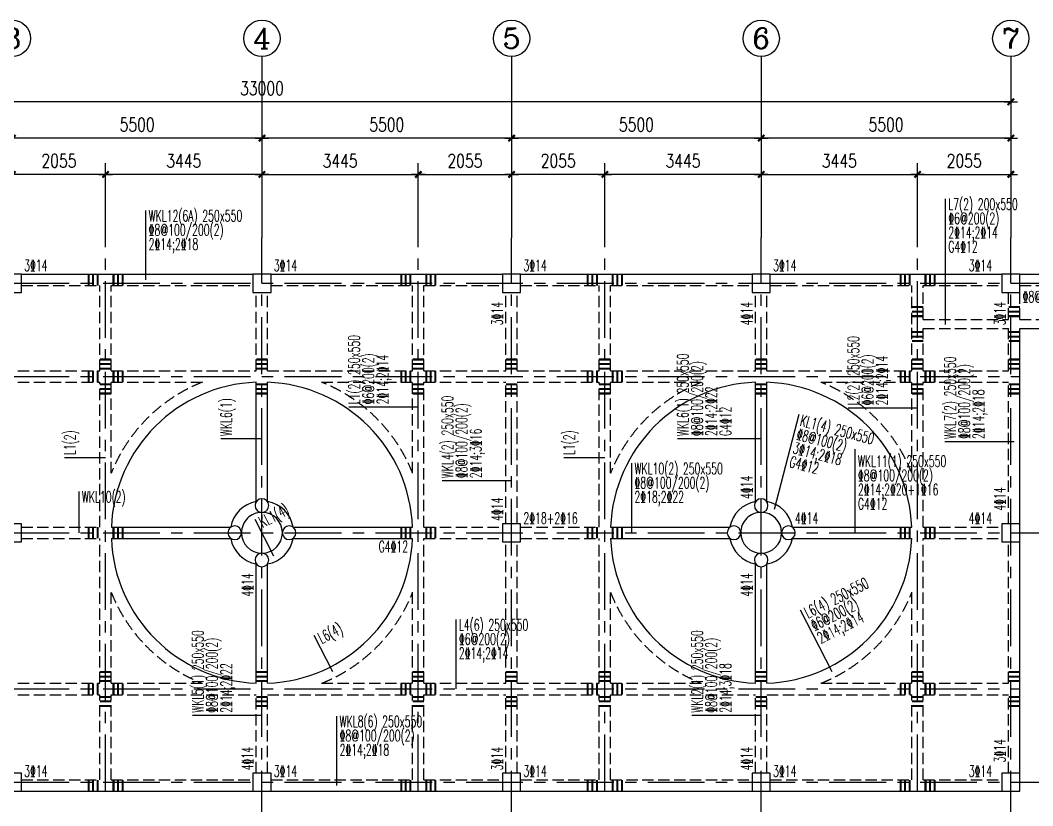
# Model space of a CAD drawing. Extents: x 1427168 to 1936200, y 1176778 to 1377202.
# Drawn here: x 1883990 to 1906298, y 1188088 to 1205408 of the extents above; entities that cross this region are included whole.
import ezdxf
from ezdxf.enums import TextEntityAlignment as Align

# ---------------------------------------------------------------- set-up
doc = ezdxf.new("R2010")
doc.units = 0
doc.header["$LTSCALE"] = 1000
doc.header["$MEASUREMENT"] = 0
for name, pattern in [('CENTER', [2, 1.25, -0.25, 0.25, -0.25]), ('DASH', [0.35, 0.25, -0.1]), ('DOTE', [2.42, 2, -0.2, 0.02, -0.2])]:
    doc.linetypes.add(name, pattern=pattern)
doc.layers.get('0').update_dxf_attribs({"linetype": 'CONTINUOUS'})
doc.layers.get('DEFPOINTS').update_dxf_attribs({"linetype": 'CONTINUOUS'})
for name, color, linetype in [('2', 2, 'CONTINUOUS'), ('3', 4, 'CONTINUOUS'), ('31', 4, 'DASH'), ('6', 1, 'CONTINUOUS'), ('AXIS', 3, 'CONTINUOUS'), ('AXIS_TEXT', 7, 'CONTINUOUS'), ('DOTE', 1, 'DOTE'), ('LBZ', 7, 'CONTINUOUS')]:
    doc.layers.add(name, color=color, linetype=linetype)
doc.styles.add('_TXT1', font='TXT1.shx', dxfattribs={"width": 0.6})
doc.styles.add('COMPLEX', font='COMPLEX')
doc.styles.add('DIM_FONT', font='SIMPLEX.shx', dxfattribs={"width": 0.75})
doc.dimstyles.new('AXIS', dxfattribs={"dimtxt": 300, "dimasz": 1, "dimexe": 250, "dimexo": 300, "dimgap": 150, "dimtad": 1, "dimdec": 0, "dimzin": 0, "dimtxsty": 'DIM_FONT', "dimblk": '_DIMX', "dimcen": 0.09, "dimse1": 1, "dimse2": 1, "dimclrt": 7, "dimazin": 3, "dimtfac": 1, "dimtdec": 0, "dimtix": 1, "dimtmove": 0, "dimatfit": 3, "dimtolj": 1, "dimtzin": 0})
doc.dimstyles.new('DIMA', dxfattribs={"dimtxt": 300, "dimasz": 1, "dimexe": 250, "dimexo": 300, "dimgap": 150, "dimtad": 1, "dimdec": 0, "dimzin": 0, "dimtxsty": 'DIM_FONT', "dimblk": '_DIMX', "dimcen": 0.09, "dimse1": 1, "dimclrt": 7, "dimazin": 3, "dimtfac": 1, "dimtdec": 0, "dimtix": 1, "dimtmove": 0, "dimatfit": 3, "dimtolj": 1, "dimtzin": 0})
doc.dimstyles.new('DIMB', dxfattribs={"dimtxt": 300, "dimasz": 1, "dimexe": 250, "dimexo": 300, "dimgap": 150, "dimtad": 1, "dimdec": 0, "dimzin": 0, "dimtxsty": 'DIM_FONT', "dimblk": '_DIMX', "dimcen": 0.09, "dimse2": 1, "dimclrt": 7, "dimazin": 3, "dimtfac": 1, "dimtdec": 0, "dimtix": 1, "dimtmove": 0, "dimatfit": 3, "dimtolj": 1, "dimtzin": 0})

# ---------------------------------------------------------------- blocks, each defined once
blk = doc.blocks.new('_AXISO')
blk.add_circle((0, 0), 0.5)
at = {"layer": 'AXIS_TEXT', "style": 'COMPLEX', "width": 1.041667}
blk.add_attdef('A', text='', height=0.56, dxfattribs=at).set_placement((-0.25, -0.28), (0.25, -0.28), align=Align.FIT)
blk = doc.blocks.new('_DIMX')
blk.add_line((-150, 0), (150, 0))
at = {"const_width": 50}
blk.add_lwpolyline([(-70, -70), (70, 70)], dxfattribs=at)
blk = doc.blocks.new('*D72')
at = {"layer": 'AXIS', "color": 0}
blk.add_line((1889314, 1202808), (1883816, 1202808), dxfattribs=at)
at = {"layer": 'DEFPOINTS', "color": 0}
for p in [(1883815, 1202808), (1883815, 1200608), (1889315, 1200608)]:
    blk.add_point(p, dxfattribs=at)
at = {"layer": 'AXIS', "color": 0, "rotation": 180}
blk.add_blockref('_DIMX', (1883815, 1202808), dxfattribs=at)
at = {"layer": 'AXIS', "color": 0}
blk.add_blockref('_DIMX', (1889315, 1202808), dxfattribs=at)
at = {"layer": 'AXIS', "color": 7, "insert": (1886565, 1203108), "char_height": 300, "attachment_point": 5, "style": 'DIM_FONT'}
blk.add_mtext('\\A1;5500', dxfattribs=at)
blk = doc.blocks.new('*D64')
at = {"layer": 'AXIS', "color": 0}
blk.add_line((1905814, 1203608), (1872816, 1203608), dxfattribs=at)
at = {"layer": 'DEFPOINTS', "color": 0}
for p in [(1872815, 1203608), (1872815, 1200608), (1905815, 1200608)]:
    blk.add_point(p, dxfattribs=at)
at = {"layer": 'AXIS', "color": 0, "rotation": 180}
blk.add_blockref('_DIMX', (1872815, 1203608), dxfattribs=at)
at = {"layer": 'AXIS', "color": 0}
blk.add_blockref('_DIMX', (1905815, 1203608), dxfattribs=at)
at = {"layer": 'AXIS', "color": 7, "insert": (1889315, 1203908), "char_height": 300, "attachment_point": 5, "style": 'DIM_FONT'}
blk.add_mtext('\\A1;33000', dxfattribs=at)
blk = doc.blocks.new('*D78')
at = {"layer": 'AXIS', "color": 0}
blk.add_line((1905814, 1202808), (1900316, 1202808), dxfattribs=at)
at = {"layer": 'DEFPOINTS', "color": 0}
for p in [(1900315, 1202808), (1900315, 1200608), (1905815, 1200608)]:
    blk.add_point(p, dxfattribs=at)
at = {"layer": 'AXIS', "color": 0, "rotation": 180}
blk.add_blockref('_DIMX', (1900315, 1202808), dxfattribs=at)
at = {"layer": 'AXIS', "color": 0}
blk.add_blockref('_DIMX', (1905815, 1202808), dxfattribs=at)
at = {"layer": 'AXIS', "color": 7, "insert": (1903065, 1203108), "char_height": 300, "attachment_point": 5, "style": 'DIM_FONT'}
blk.add_mtext('\\A1;5500', dxfattribs=at)
blk = doc.blocks.new('*D65')
at = {"layer": 'AXIS', "color": 0}
blk.add_line((1900314, 1202808), (1894816, 1202808), dxfattribs=at)
at = {"layer": 'DEFPOINTS', "color": 0}
for p in [(1894815, 1202808), (1894815, 1200608), (1900315, 1200608)]:
    blk.add_point(p, dxfattribs=at)
at = {"layer": 'AXIS', "color": 0, "rotation": 180}
blk.add_blockref('_DIMX', (1894815, 1202808), dxfattribs=at)
at = {"layer": 'AXIS', "color": 0}
blk.add_blockref('_DIMX', (1900315, 1202808), dxfattribs=at)
at = {"layer": 'AXIS', "color": 7, "insert": (1897565, 1203108), "char_height": 300, "attachment_point": 5, "style": 'DIM_FONT'}
blk.add_mtext('\\A1;5500', dxfattribs=at)
blk = doc.blocks.new('*D76')
at = {"layer": 'AXIS', "color": 0}
blk.add_line((1894814, 1202808), (1889316, 1202808), dxfattribs=at)
at = {"layer": 'DEFPOINTS', "color": 0}
for p in [(1889315, 1202808), (1889315, 1200608), (1894815, 1200608)]:
    blk.add_point(p, dxfattribs=at)
at = {"layer": 'AXIS', "color": 0, "rotation": 180}
blk.add_blockref('_DIMX', (1889315, 1202808), dxfattribs=at)
at = {"layer": 'AXIS', "color": 0}
blk.add_blockref('_DIMX', (1894815, 1202808), dxfattribs=at)
at = {"layer": 'AXIS', "color": 7, "insert": (1892065, 1203108), "char_height": 300, "attachment_point": 5, "style": 'DIM_FONT'}
blk.add_mtext('\\A1;5500', dxfattribs=at)
blk = doc.blocks.new('*D287')
at = {"layer": 'AXIS', "color": 0}
for p, q in [((1885870, 1200608), (1885870, 1202258)), ((1889314, 1202008), (1885871, 1202008))]:
    blk.add_line(p, q, dxfattribs=at)
at = {"layer": 'DEFPOINTS', "color": 0}
for p in [(1885870, 1202008), (1885870, 1200308), (1889315, 1200308)]:
    blk.add_point(p, dxfattribs=at)
at = {"layer": 'AXIS', "color": 0, "rotation": 180}
blk.add_blockref('_DIMX', (1885870, 1202008), dxfattribs=at)
at = {"layer": 'AXIS', "color": 0}
blk.add_blockref('_DIMX', (1889315, 1202008), dxfattribs=at)
at = {"layer": 'AXIS', "color": 7, "insert": (1887592, 1202308), "char_height": 300, "attachment_point": 5, "style": 'DIM_FONT'}
blk.add_mtext('\\A1;3445', dxfattribs=at)
blk = doc.blocks.new('*D288')
at = {"layer": 'AXIS', "color": 0}
for p, q in [((1885870, 1200608), (1885870, 1202258)), ((1885869, 1202008), (1883816, 1202008))]:
    blk.add_line(p, q, dxfattribs=at)
at = {"layer": 'DEFPOINTS', "color": 0}
for p in [(1883815, 1202008), (1883815, 1200308), (1885870, 1200308)]:
    blk.add_point(p, dxfattribs=at)
at = {"layer": 'AXIS', "color": 0, "rotation": 180}
blk.add_blockref('_DIMX', (1883815, 1202008), dxfattribs=at)
at = {"layer": 'AXIS', "color": 0}
blk.add_blockref('_DIMX', (1885870, 1202008), dxfattribs=at)
at = {"layer": 'AXIS', "color": 7, "insert": (1884842, 1202308), "char_height": 300, "attachment_point": 5, "style": 'DIM_FONT'}
blk.add_mtext('\\A1;2055', dxfattribs=at)
blk = doc.blocks.new('*D292')
at = {"layer": 'AXIS', "color": 0}
for p, q in [((1896870, 1200608), (1896870, 1202258)), ((1896869, 1202008), (1894816, 1202008))]:
    blk.add_line(p, q, dxfattribs=at)
at = {"layer": 'DEFPOINTS', "color": 0}
for p in [(1894815, 1202008), (1894815, 1200308), (1896870, 1200308)]:
    blk.add_point(p, dxfattribs=at)
at = {"layer": 'AXIS', "color": 0, "rotation": 180}
blk.add_blockref('_DIMX', (1894815, 1202008), dxfattribs=at)
at = {"layer": 'AXIS', "color": 0}
blk.add_blockref('_DIMX', (1896870, 1202008), dxfattribs=at)
at = {"layer": 'AXIS', "color": 7, "insert": (1895842, 1202308), "char_height": 300, "attachment_point": 5, "style": 'DIM_FONT'}
blk.add_mtext('\\A1;2055', dxfattribs=at)
blk = doc.blocks.new('*D291')
at = {"layer": 'AXIS', "color": 0}
for p, q in [((1896870, 1200608), (1896870, 1202258)), ((1900314, 1202008), (1896871, 1202008))]:
    blk.add_line(p, q, dxfattribs=at)
at = {"layer": 'DEFPOINTS', "color": 0}
for p in [(1896870, 1202008), (1896870, 1200308), (1900315, 1200308)]:
    blk.add_point(p, dxfattribs=at)
at = {"layer": 'AXIS', "color": 0, "rotation": 180}
blk.add_blockref('_DIMX', (1896870, 1202008), dxfattribs=at)
at = {"layer": 'AXIS', "color": 0}
blk.add_blockref('_DIMX', (1900315, 1202008), dxfattribs=at)
at = {"layer": 'AXIS', "color": 7, "insert": (1898592, 1202308), "char_height": 300, "attachment_point": 5, "style": 'DIM_FONT'}
blk.add_mtext('\\A1;3445', dxfattribs=at)

msp = doc.modelspace()

# ---------------------------------------------------------------- linework, layer by layer
at = {"layer": '2'}
for points in [[(1884014.5, 1199407.7), (1884014.5, 1199807.7), (1883614.5, 1199807.7), (1883614.5, 1199407.7)], [(1889514.5, 1199407.7), (1889514.5, 1199807.7), (1889114.5, 1199807.7), (1889114.5, 1199407.7)], [(1895014.5, 1199407.7), (1895014.5, 1199807.7), (1894614.5, 1199807.7), (1894614.5, 1199407.7)], [(1900514.5, 1199407.7), (1900514.5, 1199807.7), (1900114.5, 1199807.7), (1900114.5, 1199407.7)], [(1906014.5, 1199407.7), (1906014.5, 1199807.7), (1905614.5, 1199807.7), (1905614.5, 1199407.7)], [(1884014.5, 1193907.7), (1884014.5, 1194307.7), (1883614.5, 1194307.7), (1883614.5, 1193907.7)], [(1895014.5, 1193907.7), (1895014.5, 1194307.7), (1894614.5, 1194307.7), (1894614.5, 1193907.7)], [(1906014.5, 1193907.7), (1906014.5, 1194307.7), (1905614.5, 1194307.7), (1905614.5, 1193907.7)], [(1884014.5, 1188407.7), (1884014.5, 1188807.7), (1883614.5, 1188807.7), (1883614.5, 1188407.7)], [(1889514.5, 1188407.7), (1889514.5, 1188807.7), (1889114.5, 1188807.7), (1889114.5, 1188407.7)], [(1895014.5, 1188407.7), (1895014.5, 1188807.7), (1894614.5, 1188807.7), (1894614.5, 1188407.7)], [(1900514.5, 1188407.7), (1900514.5, 1188807.7), (1900114.5, 1188807.7), (1900114.5, 1188407.7)], [(1906014.5, 1188407.7), (1906014.5, 1188807.7), (1905614.5, 1188807.7), (1905614.5, 1188407.7)]]:
    msp.add_lwpolyline(points, close=True, dxfattribs=at)
for points in [[(1889464.5, 1194707.7, 1), (1889164.5, 1194707.7, 1), (1889464.5, 1194707.7, 1)], [(1900464.5, 1194707.7, 1), (1900164.5, 1194707.7, 1), (1900464.5, 1194707.7, 1)], [(1888864.5, 1194107.7, 1), (1888564.5, 1194107.7, 1), (1888864.5, 1194107.7, 1)], [(1890064.5, 1194107.7, 1), (1889764.5, 1194107.7, 1), (1890064.5, 1194107.7, 1)], [(1899864.5, 1194107.7, 1), (1899564.5, 1194107.7, 1), (1899864.5, 1194107.7, 1)], [(1901064.5, 1194107.7, 1), (1900764.5, 1194107.7, 1), (1901064.5, 1194107.7, 1)], [(1889464.5, 1193507.7, 1), (1889164.5, 1193507.7, 1), (1889464.5, 1193507.7, 1)], [(1900464.5, 1193507.7, 1), (1900164.5, 1193507.7, 1), (1900464.5, 1193507.7, 1)]]:
    msp.add_lwpolyline(points, format="xyb", dxfattribs=at)
at = {"layer": '3'}
for p, q in [((1884014.5, 1199807.7), (1885869.5, 1199807.7)), ((1885869.5, 1199807.7), (1889114.5, 1199807.7)), ((1889514.5, 1199807.7), (1892759.5, 1199807.7)), ((1892759.5, 1199807.7), (1894614.5, 1199807.7)), ((1895014.5, 1199807.7), (1896869.5, 1199807.7)), ((1896869.5, 1199807.7), (1900114.5, 1199807.7)), ((1900514.5, 1199807.7), (1903759.5, 1199807.7)), ((1903759.5, 1199807.7), (1905614.5, 1199807.7)), ((1906014.5, 1199807.7), (1907614.5, 1199807.7)), ((1906014.5, 1197552.7), (1906014.5, 1198607.7)), ((1906014.5, 1198607.7), (1907614.5, 1198607.7)), ((1906014.5, 1194307.7), (1906014.5, 1197552.7)), ((1889189.5, 1194796.4), (1889189.5, 1197425.3)), ((1889439.5, 1194796.4), (1889439.5, 1197425.3)), ((1900189.5, 1194796.4), (1900189.5, 1197425.3)), ((1900439.5, 1194796.4), (1900439.5, 1197425.3)), ((1885996.9, 1194232.7), (1888625.8, 1194232.7)), ((1890003.3, 1194232.7), (1892632.2, 1194232.7)), ((1896996.9, 1194232.7), (1899625.8, 1194232.7)), ((1901003.3, 1194232.7), (1903632.2, 1194232.7)), ((1885996.9, 1193982.7), (1888625.8, 1193982.7)), ((1890003.3, 1193982.7), (1892632.2, 1193982.7)), ((1896996.9, 1193982.7), (1899625.8, 1193982.7)), ((1901003.3, 1193982.7), (1903632.2, 1193982.7)), ((1906014.5, 1190662.7), (1906014.5, 1193907.7)), ((1889189.5, 1190790), (1889189.5, 1193418.9)), ((1889439.5, 1190790), (1889439.5, 1193418.9)), ((1900189.5, 1190790), (1900189.5, 1193418.9)), ((1900439.5, 1190790), (1900439.5, 1193418.9)), ((1906014.5, 1188807.7), (1906014.5, 1190662.7)), ((1884014.5, 1188407.7), (1885869.5, 1188407.7)), ((1885869.5, 1188407.7), (1889114.5, 1188407.7)), ((1889514.5, 1188407.7), (1892759.5, 1188407.7)), ((1892759.5, 1188407.7), (1894614.5, 1188407.7)), ((1895014.5, 1188407.7), (1896869.5, 1188407.7)), ((1896869.5, 1188407.7), (1900114.5, 1188407.7)), ((1900514.5, 1188407.7), (1903759.5, 1188407.7)), ((1903759.5, 1188407.7), (1905614.5, 1188407.7))]:
    msp.add_line(p, q, dxfattribs=at)
for centre, radius, start, end in [((1889314.5, 1194107.7), 3320, 92.15773, 177.84227), ((1889314.5, 1194107.7), 3320, 2.15773, 87.84227), ((1900314.5, 1194107.7), 3320, 92.15773, 177.84227), ((1900314.5, 1194107.7), 3320, 2.15773, 87.84227), ((1889314.5, 1194107.7), 700, 100.28656, 169.71344), ((1889314.5, 1194107.7), 700, 10.28656, 79.71344), ((1900314.5, 1194107.7), 700, 100.28656, 169.71344), ((1900314.5, 1194107.7), 700, 10.28656, 79.71344), ((1889314.5, 1194107.7), 450, 90, 180.00001), ((1889314.5, 1194107.7), 450, 0, 90), ((1900314.5, 1194107.7), 450, 90, 180.00001), ((1900314.5, 1194107.7), 450, 0, 90), ((1889314.5, 1194107.7), 3320, 182.15774, 267.84229), ((1889314.5, 1194107.7), 700, 190.28657, 259.71345), ((1889314.5, 1194107.7), 450, 180.00001, 270.00001), ((1889314.5, 1194107.7), 450, 270, 0), ((1889314.5, 1194107.7), 700, 280.28657, 349.71345), ((1889314.5, 1194107.7), 3320, 272.15772, 357.84226), ((1900314.5, 1194107.7), 3320, 182.15774, 267.84229), ((1900314.5, 1194107.7), 700, 190.28657, 259.71345), ((1900314.5, 1194107.7), 450, 180.00001, 270.00001), ((1900314.5, 1194107.7), 450, 270, 0), ((1900314.5, 1194107.7), 700, 280.28657, 349.71345), ((1900314.5, 1194107.7), 3320, 272.15772, 357.84226)]:
    msp.add_arc(centre, radius, start, end, dxfattribs=at)
at = {"layer": '31'}
for p, q in [((1884014.5, 1199557.7), (1885744.5, 1199557.7)), ((1885744.5, 1197677.7), (1885744.5, 1199557.7)), ((1885994.5, 1199557.7), (1889114.5, 1199557.7)), ((1885994.5, 1197677.7), (1885994.5, 1199557.7)), ((1889514.5, 1199557.7), (1892634.5, 1199557.7)), ((1892634.5, 1197677.7), (1892634.5, 1199557.7)), ((1892884.5, 1199557.7), (1894614.5, 1199557.7)), ((1892884.5, 1197677.7), (1892884.5, 1199557.7)), ((1895014.5, 1199557.7), (1896744.5, 1199557.7)), ((1896744.5, 1197677.7), (1896744.5, 1199557.7)), ((1896994.5, 1199557.7), (1900114.5, 1199557.7)), ((1896994.5, 1197677.7), (1896994.5, 1199557.7)), ((1900514.5, 1199557.7), (1903634.5, 1199557.7)), ((1903634.5, 1198707.7), (1903634.5, 1199557.7)), ((1903884.5, 1199557.7), (1905614.5, 1199557.7)), ((1903884.5, 1198807.7), (1903884.5, 1199557.7)), ((1906014.5, 1199557.7), (1907414.5, 1199557.7)), ((1889189.5, 1197677.7), (1889189.5, 1199407.7)), ((1889439.5, 1197677.7), (1889439.5, 1199407.7)), ((1894689.5, 1197677.7), (1894689.5, 1199407.7)), ((1894939.5, 1197677.7), (1894939.5, 1199407.7)), ((1900189.5, 1197677.7), (1900189.5, 1199407.7)), ((1900439.5, 1197677.7), (1900439.5, 1199407.7)), ((1905764.5, 1198807.7), (1905764.5, 1199407.7)), ((1906014.5, 1198807.7), (1906014.5, 1199407.7)), ((1903634.5, 1197677.7), (1903634.5, 1198707.7)), ((1903884.5, 1198807.7), (1905764.5, 1198807.7)), ((1906014.5, 1198807.7), (1907414.5, 1198807.7)), ((1903884.5, 1197677.7), (1903884.5, 1198607.7)), ((1903884.5, 1198607.7), (1905764.5, 1198607.7)), ((1905764.5, 1197677.7), (1905764.5, 1198607.7)), ((1883939.5, 1197677.7), (1885744.5, 1197677.7)), ((1885994.5, 1197677.7), (1889189.5, 1197677.7)), ((1889439.5, 1197677.7), (1892634.5, 1197677.7)), ((1892884.5, 1197677.7), (1894689.5, 1197677.7)), ((1894939.5, 1197677.7), (1896744.5, 1197677.7)), ((1896994.5, 1197677.7), (1900189.5, 1197677.7)), ((1900439.5, 1197677.7), (1903634.5, 1197677.7)), ((1903884.5, 1197677.7), (1905764.5, 1197677.7)), ((1883939.5, 1197427.7), (1885744.5, 1197427.7)), ((1885744.5, 1194232.7), (1885744.5, 1197427.7)), ((1885994.5, 1195420.1), (1885994.5, 1197427.7)), ((1885994.5, 1197427.7), (1888002.1, 1197427.7)), ((1890627, 1197427.7), (1892634.5, 1197427.7)), ((1892634.5, 1195420.1), (1892634.5, 1197427.7)), ((1892884.5, 1194232.7), (1892884.5, 1197427.7)), ((1892884.5, 1197427.7), (1894689.5, 1197427.7)), ((1894689.5, 1194307.7), (1894689.5, 1197427.7)), ((1894939.5, 1194307.7), (1894939.5, 1197427.7)), ((1894939.5, 1197427.7), (1896744.5, 1197427.7)), ((1896744.5, 1194232.7), (1896744.5, 1197427.7)), ((1896994.5, 1195420.1), (1896994.5, 1197427.7)), ((1896994.5, 1197427.7), (1899002.1, 1197427.7)), ((1901627, 1197427.7), (1903634.5, 1197427.7)), ((1903634.5, 1195420.1), (1903634.5, 1197427.7)), ((1903884.5, 1194232.7), (1903884.5, 1197427.7)), ((1903884.5, 1197427.7), (1905764.5, 1197427.7)), ((1905764.5, 1194307.7), (1905764.5, 1197427.7)), ((1884014.5, 1194232.7), (1885744.5, 1194232.7)), ((1892884.5, 1194232.7), (1894614.5, 1194232.7)), ((1895014.5, 1194232.7), (1896744.5, 1194232.7)), ((1903884.5, 1194232.7), (1905614.5, 1194232.7)), ((1884014.5, 1193982.7), (1885744.5, 1193982.7)), ((1885744.5, 1190787.7), (1885744.5, 1193982.7)), ((1892884.5, 1193982.7), (1894614.5, 1193982.7)), ((1892884.5, 1190787.7), (1892884.5, 1193982.7)), ((1895014.5, 1193982.7), (1896744.5, 1193982.7)), ((1896744.5, 1190787.7), (1896744.5, 1193982.7)), ((1903884.5, 1193982.7), (1905614.5, 1193982.7)), ((1903884.5, 1190787.7), (1903884.5, 1193982.7)), ((1894689.5, 1190787.7), (1894689.5, 1193907.7)), ((1894939.5, 1190787.7), (1894939.5, 1193907.7)), ((1905764.5, 1190787.7), (1905764.5, 1193907.7)), ((1885994.5, 1190787.7), (1885994.5, 1192795.2)), ((1892634.5, 1190787.7), (1892634.5, 1192795.2)), ((1896994.5, 1190787.7), (1896994.5, 1192795.2)), ((1903634.5, 1190787.7), (1903634.5, 1192795.2)), ((1883939.5, 1190787.7), (1885744.5, 1190787.7)), ((1885994.5, 1190787.7), (1888002.1, 1190787.7)), ((1890627, 1190787.7), (1892634.5, 1190787.7)), ((1892884.5, 1190787.7), (1894689.5, 1190787.7)), ((1894939.5, 1190787.7), (1896744.5, 1190787.7)), ((1896994.5, 1190787.7), (1899002.1, 1190787.7)), ((1901627, 1190787.7), (1903634.5, 1190787.7)), ((1903884.5, 1190787.7), (1905764.5, 1190787.7)), ((1883939.5, 1190537.7), (1885744.5, 1190537.7)), ((1885744.5, 1188657.7), (1885744.5, 1190537.7)), ((1885994.5, 1188657.7), (1885994.5, 1190537.7)), ((1885994.5, 1190537.7), (1889189.5, 1190537.7)), ((1889189.5, 1188807.7), (1889189.5, 1190537.7)), ((1889439.5, 1188807.7), (1889439.5, 1190537.7)), ((1889439.5, 1190537.7), (1892634.5, 1190537.7)), ((1892634.5, 1188657.7), (1892634.5, 1190537.7)), ((1892884.5, 1188657.7), (1892884.5, 1190537.7)), ((1892884.5, 1190537.7), (1894689.5, 1190537.7)), ((1894689.5, 1188807.7), (1894689.5, 1190537.7)), ((1894939.5, 1188807.7), (1894939.5, 1190537.7)), ((1894939.5, 1190537.7), (1896744.5, 1190537.7)), ((1896744.5, 1188657.7), (1896744.5, 1190537.7)), ((1896994.5, 1188657.7), (1896994.5, 1190537.7)), ((1896994.5, 1190537.7), (1900189.5, 1190537.7)), ((1900189.5, 1188807.7), (1900189.5, 1190537.7)), ((1900439.5, 1188807.7), (1900439.5, 1190537.7)), ((1900439.5, 1190537.7), (1903634.5, 1190537.7)), ((1903634.5, 1188657.7), (1903634.5, 1190537.7)), ((1903884.5, 1188657.7), (1903884.5, 1190537.7)), ((1903884.5, 1190537.7), (1905764.5, 1190537.7)), ((1905764.5, 1188807.7), (1905764.5, 1190537.7)), ((1884014.5, 1188657.7), (1885744.5, 1188657.7)), ((1885994.5, 1188657.7), (1889114.5, 1188657.7)), ((1889514.5, 1188657.7), (1892634.5, 1188657.7)), ((1892884.5, 1188657.7), (1894614.5, 1188657.7)), ((1895014.5, 1188657.7), (1896744.5, 1188657.7)), ((1896994.5, 1188657.7), (1900114.5, 1188657.7)), ((1900514.5, 1188657.7), (1903634.5, 1188657.7)), ((1903884.5, 1188657.7), (1905614.5, 1188657.7))]:
    msp.add_line(p, q, dxfattribs=at)
for centre, start, end in [((1889314.5, 1194107.7), 111.56955, 158.43045), ((1889314.5, 1194107.7), 21.56955, 68.43045), ((1900314.5, 1194107.7), 111.56955, 158.43045), ((1900314.5, 1194107.7), 21.56955, 68.43045), ((1889314.5, 1194107.7), 201.56956, 248.43046), ((1889314.5, 1194107.7), 291.56956, 338.43046), ((1900314.5, 1194107.7), 201.56956, 248.43046), ((1900314.5, 1194107.7), 291.56956, 338.43046)]:
    msp.add_arc(centre, 3570, start, end, dxfattribs=at)
at = {"layer": '6', "const_width": 44.9}
for points in [[(1885494.5, 1199807.7), (1885494.5, 1199557.7)], [(1885594.5, 1199807.7), (1885594.5, 1199557.7)], [(1885694.5, 1199807.7), (1885694.5, 1199557.7)], [(1886044.5, 1199807.7), (1886044.5, 1199557.7)], [(1886144.5, 1199807.7), (1886144.5, 1199557.7)], [(1886244.5, 1199807.7), (1886244.5, 1199557.7)], [(1892384.5, 1199807.7), (1892384.5, 1199557.7)], [(1892484.5, 1199807.7), (1892484.5, 1199557.7)], [(1892584.5, 1199807.7), (1892584.5, 1199557.7)], [(1892934.5, 1199807.7), (1892934.5, 1199557.7)], [(1893034.5, 1199807.7), (1893034.5, 1199557.7)], [(1893134.5, 1199807.7), (1893134.5, 1199557.7)], [(1896494.5, 1199807.7), (1896494.5, 1199557.7)], [(1896594.5, 1199807.7), (1896594.5, 1199557.7)], [(1896694.5, 1199807.7), (1896694.5, 1199557.7)], [(1897044.5, 1199807.7), (1897044.5, 1199557.7)], [(1897144.5, 1199807.7), (1897144.5, 1199557.7)], [(1897244.5, 1199807.7), (1897244.5, 1199557.7)], [(1903384.5, 1199807.7), (1903384.5, 1199557.7)], [(1903484.5, 1199807.7), (1903484.5, 1199557.7)], [(1903584.5, 1199807.7), (1903584.5, 1199557.7)], [(1903934.5, 1199807.7), (1903934.5, 1199557.7)], [(1904034.5, 1199807.7), (1904034.5, 1199557.7)], [(1904134.5, 1199807.7), (1904134.5, 1199557.7)], [(1903634.5, 1199082.7), (1903884.5, 1199082.7)], [(1905764.5, 1199082.7), (1906014.5, 1199082.7)], [(1903634.5, 1198982.7), (1903884.5, 1198982.7)], [(1903634.5, 1198882.7), (1903884.5, 1198882.7)], [(1905764.5, 1198982.7), (1906014.5, 1198982.7)], [(1905764.5, 1198882.7), (1906014.5, 1198882.7)], [(1903634.5, 1198532.7), (1903884.5, 1198532.7)], [(1903634.5, 1198432.7), (1903884.5, 1198432.7)], [(1905764.5, 1198532.7), (1906014.5, 1198532.7)], [(1905764.5, 1198432.7), (1906014.5, 1198432.7)], [(1903634.5, 1198332.7), (1903884.5, 1198332.7)], [(1905764.5, 1198332.7), (1906014.5, 1198332.7)], [(1885744.5, 1197927.7), (1885994.5, 1197927.7)], [(1889189.5, 1197927.7), (1889439.5, 1197927.7)], [(1892634.5, 1197927.7), (1892884.5, 1197927.7)], [(1894689.5, 1197927.7), (1894939.5, 1197927.7)], [(1896744.5, 1197927.7), (1896994.5, 1197927.7)], [(1900189.5, 1197927.7), (1900439.5, 1197927.7)], [(1903634.5, 1197927.7), (1903884.5, 1197927.7)], [(1905764.5, 1197927.7), (1906014.5, 1197927.7)], [(1885744.5, 1197827.7), (1885994.5, 1197827.7)], [(1885744.5, 1197727.7), (1885994.5, 1197727.7)], [(1889189.5, 1197827.7), (1889439.5, 1197827.7)], [(1889189.5, 1197727.7), (1889439.5, 1197727.7)], [(1892634.5, 1197827.7), (1892884.5, 1197827.7)], [(1892634.5, 1197727.7), (1892884.5, 1197727.7)], [(1894689.5, 1197827.7), (1894939.5, 1197827.7)], [(1894689.5, 1197727.7), (1894939.5, 1197727.7)], [(1896744.5, 1197827.7), (1896994.5, 1197827.7)], [(1896744.5, 1197727.7), (1896994.5, 1197727.7)], [(1900189.5, 1197827.7), (1900439.5, 1197827.7)], [(1900189.5, 1197727.7), (1900439.5, 1197727.7)], [(1903634.5, 1197827.7), (1903884.5, 1197827.7)], [(1903634.5, 1197727.7), (1903884.5, 1197727.7)], [(1905764.5, 1197827.7), (1906014.5, 1197827.7)], [(1905764.5, 1197727.7), (1906014.5, 1197727.7)], [(1885494.5, 1197677.7), (1885494.5, 1197427.7)], [(1885594.5, 1197677.7), (1885594.5, 1197427.7)], [(1885694.5, 1197677.7), (1885694.5, 1197427.7)], [(1886044.5, 1197677.7), (1886044.5, 1197427.7)], [(1886144.5, 1197677.7), (1886144.5, 1197427.7)], [(1886244.5, 1197677.7), (1886244.5, 1197427.7)], [(1892384.5, 1197677.7), (1892384.5, 1197427.7)], [(1892484.5, 1197677.7), (1892484.5, 1197427.7)], [(1892584.5, 1197677.7), (1892584.5, 1197427.7)], [(1892934.5, 1197677.7), (1892934.5, 1197427.7)], [(1893034.5, 1197677.7), (1893034.5, 1197427.7)], [(1893134.5, 1197677.7), (1893134.5, 1197427.7)], [(1896494.5, 1197677.7), (1896494.5, 1197427.7)], [(1896594.5, 1197677.7), (1896594.5, 1197427.7)], [(1896694.5, 1197677.7), (1896694.5, 1197427.7)], [(1897044.5, 1197677.7), (1897044.5, 1197427.7)], [(1897144.5, 1197677.7), (1897144.5, 1197427.7)], [(1897244.5, 1197677.7), (1897244.5, 1197427.7)], [(1903384.5, 1197677.7), (1903384.5, 1197427.7)], [(1903484.5, 1197677.7), (1903484.5, 1197427.7)], [(1903584.5, 1197677.7), (1903584.5, 1197427.7)], [(1903934.5, 1197677.7), (1903934.5, 1197427.7)], [(1904034.5, 1197677.7), (1904034.5, 1197427.7)], [(1904134.5, 1197677.7), (1904134.5, 1197427.7)], [(1885744.5, 1197377.7), (1885994.5, 1197377.7)], [(1885744.5, 1197277.7), (1885994.5, 1197277.7)], [(1889189.5, 1197377.7), (1889439.5, 1197377.7)], [(1889189.5, 1197277.7), (1889439.5, 1197277.7)], [(1892634.5, 1197377.7), (1892884.5, 1197377.7)], [(1892634.5, 1197277.7), (1892884.5, 1197277.7)], [(1894689.5, 1197377.7), (1894939.5, 1197377.7)], [(1894689.5, 1197277.7), (1894939.5, 1197277.7)], [(1896744.5, 1197377.7), (1896994.5, 1197377.7)], [(1896744.5, 1197277.7), (1896994.5, 1197277.7)], [(1900189.5, 1197377.7), (1900439.5, 1197377.7)], [(1900189.5, 1197277.7), (1900439.5, 1197277.7)], [(1903634.5, 1197377.7), (1903884.5, 1197377.7)], [(1903634.5, 1197277.7), (1903884.5, 1197277.7)], [(1905764.5, 1197377.7), (1906014.5, 1197377.7)], [(1905764.5, 1197277.7), (1906014.5, 1197277.7)], [(1885744.5, 1197177.7), (1885994.5, 1197177.7)], [(1889189.5, 1197177.7), (1889439.5, 1197177.7)], [(1892634.5, 1197177.7), (1892884.5, 1197177.7)], [(1894689.5, 1197177.7), (1894939.5, 1197177.7)], [(1896744.5, 1197177.7), (1896994.5, 1197177.7)], [(1900189.5, 1197177.7), (1900439.5, 1197177.7)], [(1903634.5, 1197177.7), (1903884.5, 1197177.7)], [(1905764.5, 1197177.7), (1906014.5, 1197177.7)], [(1885494.5, 1194232.7), (1885494.5, 1193982.7)], [(1885594.5, 1194232.7), (1885594.5, 1193982.7)], [(1885694.5, 1194232.7), (1885694.5, 1193982.7)], [(1886044.5, 1194232.7), (1886044.5, 1193982.7)], [(1886144.5, 1194232.7), (1886144.5, 1193982.7)], [(1886244.5, 1194232.7), (1886244.5, 1193982.7)], [(1892384.5, 1194232.7), (1892384.5, 1193982.7)], [(1892484.5, 1194232.7), (1892484.5, 1193982.7)], [(1892584.5, 1194232.7), (1892584.5, 1193982.7)], [(1892934.5, 1194232.7), (1892934.5, 1193982.7)], [(1893034.5, 1194232.7), (1893034.5, 1193982.7)], [(1893134.5, 1194232.7), (1893134.5, 1193982.7)], [(1896494.5, 1194232.7), (1896494.5, 1193982.7)], [(1896594.5, 1194232.7), (1896594.5, 1193982.7)], [(1896694.5, 1194232.7), (1896694.5, 1193982.7)], [(1897044.5, 1194232.7), (1897044.5, 1193982.7)], [(1897144.5, 1194232.7), (1897144.5, 1193982.7)], [(1897244.5, 1194232.7), (1897244.5, 1193982.7)], [(1903384.5, 1194232.7), (1903384.5, 1193982.7)], [(1903484.5, 1194232.7), (1903484.5, 1193982.7)], [(1903584.5, 1194232.7), (1903584.5, 1193982.7)], [(1903934.5, 1194232.7), (1903934.5, 1193982.7)], [(1904034.5, 1194232.7), (1904034.5, 1193982.7)], [(1904134.5, 1194232.7), (1904134.5, 1193982.7)], [(1885744.5, 1191037.7), (1885994.5, 1191037.7)], [(1889189.5, 1191037.7), (1889439.5, 1191037.7)], [(1892634.5, 1191037.7), (1892884.5, 1191037.7)], [(1894689.5, 1191037.7), (1894939.5, 1191037.7)], [(1896744.5, 1191037.7), (1896994.5, 1191037.7)], [(1900189.5, 1191037.7), (1900439.5, 1191037.7)], [(1903634.5, 1191037.7), (1903884.5, 1191037.7)], [(1905764.5, 1191037.7), (1906014.5, 1191037.7)], [(1885494.5, 1190787.7), (1885494.5, 1190537.7)], [(1885594.5, 1190787.7), (1885594.5, 1190537.7)], [(1885694.5, 1190787.7), (1885694.5, 1190537.7)], [(1885744.5, 1190937.7), (1885994.5, 1190937.7)], [(1885744.5, 1190837.7), (1885994.5, 1190837.7)], [(1886044.5, 1190787.7), (1886044.5, 1190537.7)], [(1886144.5, 1190787.7), (1886144.5, 1190537.7)], [(1886244.5, 1190787.7), (1886244.5, 1190537.7)], [(1889189.5, 1190937.7), (1889439.5, 1190937.7)], [(1889189.5, 1190837.7), (1889439.5, 1190837.7)], [(1892384.5, 1190787.7), (1892384.5, 1190537.7)], [(1892484.5, 1190787.7), (1892484.5, 1190537.7)], [(1892584.5, 1190787.7), (1892584.5, 1190537.7)], [(1892634.5, 1190937.7), (1892884.5, 1190937.7)], [(1892634.5, 1190837.7), (1892884.5, 1190837.7)], [(1892934.5, 1190787.7), (1892934.5, 1190537.7)], [(1893034.5, 1190787.7), (1893034.5, 1190537.7)], [(1893134.5, 1190787.7), (1893134.5, 1190537.7)], [(1894689.5, 1190937.7), (1894939.5, 1190937.7)], [(1894689.5, 1190837.7), (1894939.5, 1190837.7)], [(1896494.5, 1190787.7), (1896494.5, 1190537.7)], [(1896594.5, 1190787.7), (1896594.5, 1190537.7)], [(1896694.5, 1190787.7), (1896694.5, 1190537.7)], [(1896744.5, 1190937.7), (1896994.5, 1190937.7)], [(1896744.5, 1190837.7), (1896994.5, 1190837.7)], [(1897044.5, 1190787.7), (1897044.5, 1190537.7)], [(1897144.5, 1190787.7), (1897144.5, 1190537.7)], [(1897244.5, 1190787.7), (1897244.5, 1190537.7)], [(1900189.5, 1190937.7), (1900439.5, 1190937.7)], [(1900189.5, 1190837.7), (1900439.5, 1190837.7)], [(1903384.5, 1190787.7), (1903384.5, 1190537.7)], [(1903484.5, 1190787.7), (1903484.5, 1190537.7)], [(1903584.5, 1190787.7), (1903584.5, 1190537.7)], [(1903634.5, 1190937.7), (1903884.5, 1190937.7)], [(1903634.5, 1190837.7), (1903884.5, 1190837.7)], [(1903934.5, 1190787.7), (1903934.5, 1190537.7)], [(1904034.5, 1190787.7), (1904034.5, 1190537.7)], [(1904134.5, 1190787.7), (1904134.5, 1190537.7)], [(1905764.5, 1190937.7), (1906014.5, 1190937.7)], [(1905764.5, 1190837.7), (1906014.5, 1190837.7)], [(1885744.5, 1190487.7), (1885994.5, 1190487.7)], [(1885744.5, 1190387.7), (1885994.5, 1190387.7)], [(1889189.5, 1190487.7), (1889439.5, 1190487.7)], [(1889189.5, 1190387.7), (1889439.5, 1190387.7)], [(1892634.5, 1190487.7), (1892884.5, 1190487.7)], [(1892634.5, 1190387.7), (1892884.5, 1190387.7)], [(1894689.5, 1190487.7), (1894939.5, 1190487.7)], [(1894689.5, 1190387.7), (1894939.5, 1190387.7)], [(1896744.5, 1190487.7), (1896994.5, 1190487.7)], [(1896744.5, 1190387.7), (1896994.5, 1190387.7)], [(1900189.5, 1190487.7), (1900439.5, 1190487.7)], [(1900189.5, 1190387.7), (1900439.5, 1190387.7)], [(1903634.5, 1190487.7), (1903884.5, 1190487.7)], [(1903634.5, 1190387.7), (1903884.5, 1190387.7)], [(1905764.5, 1190487.7), (1906014.5, 1190487.7)], [(1905764.5, 1190387.7), (1906014.5, 1190387.7)], [(1885744.5, 1190287.7), (1885994.5, 1190287.7)], [(1889189.5, 1190287.7), (1889439.5, 1190287.7)], [(1892634.5, 1190287.7), (1892884.5, 1190287.7)], [(1894689.5, 1190287.7), (1894939.5, 1190287.7)], [(1896744.5, 1190287.7), (1896994.5, 1190287.7)], [(1900189.5, 1190287.7), (1900439.5, 1190287.7)], [(1903634.5, 1190287.7), (1903884.5, 1190287.7)], [(1905764.5, 1190287.7), (1906014.5, 1190287.7)], [(1885494.5, 1188657.7), (1885494.5, 1188407.7)], [(1885594.5, 1188657.7), (1885594.5, 1188407.7)], [(1885694.5, 1188657.7), (1885694.5, 1188407.7)], [(1886044.5, 1188657.7), (1886044.5, 1188407.7)], [(1886144.5, 1188657.7), (1886144.5, 1188407.7)], [(1886244.5, 1188657.7), (1886244.5, 1188407.7)], [(1892384.5, 1188657.7), (1892384.5, 1188407.7)], [(1892484.5, 1188657.7), (1892484.5, 1188407.7)], [(1892584.5, 1188657.7), (1892584.5, 1188407.7)], [(1892934.5, 1188657.7), (1892934.5, 1188407.7)], [(1893034.5, 1188657.7), (1893034.5, 1188407.7)], [(1893134.5, 1188657.7), (1893134.5, 1188407.7)], [(1896494.5, 1188657.7), (1896494.5, 1188407.7)], [(1896594.5, 1188657.7), (1896594.5, 1188407.7)], [(1896694.5, 1188657.7), (1896694.5, 1188407.7)], [(1897044.5, 1188657.7), (1897044.5, 1188407.7)], [(1897144.5, 1188657.7), (1897144.5, 1188407.7)], [(1897244.5, 1188657.7), (1897244.5, 1188407.7)], [(1903384.5, 1188657.7), (1903384.5, 1188407.7)], [(1903484.5, 1188657.7), (1903484.5, 1188407.7)], [(1903584.5, 1188657.7), (1903584.5, 1188407.7)], [(1903934.5, 1188657.7), (1903934.5, 1188407.7)], [(1904034.5, 1188657.7), (1904034.5, 1188407.7)], [(1904134.5, 1188657.7), (1904134.5, 1188407.7)]]:
    msp.add_lwpolyline(points, dxfattribs=at)
at = {"layer": 'AXIS'}
for p, q in [((1889314.5, 1204607.7), (1889314.5, 1200607.7)), ((1894814.5, 1204607.7), (1894814.5, 1200607.7)), ((1900314.5, 1204607.7), (1900314.5, 1200607.7)), ((1905814.5, 1204607.7), (1905814.5, 1200607.7))]:
    msp.add_line(p, q, dxfattribs=at)
at = {"layer": 'DOTE', "linetype": 'CENTER'}
for p, q in [((1885869.5, 1188407.7), (1885869.5, 1200607.7)), ((1889314.5, 1187607.7), (1889314.5, 1200607.7)), ((1892759.5, 1188407.7), (1892759.5, 1200607.7)), ((1894814.5, 1187607.7), (1894814.5, 1200607.7)), ((1896869.5, 1188407.7), (1896869.5, 1200607.7)), ((1900314.5, 1187607.7), (1900314.5, 1200607.7)), ((1903759.5, 1188407.7), (1903759.5, 1200607.7)), ((1905814.5, 1187607.7), (1905814.5, 1200607.7)), ((1871814.5, 1199607.7), (1906814.5, 1199607.7)), ((1871814.5, 1197552.7), (1906014.5, 1197552.7)), ((1871814.5, 1194107.7), (1906814.5, 1194107.7)), ((1871814.5, 1190662.7), (1906014.5, 1190662.7)), ((1871814.5, 1188607.7), (1906814.5, 1188607.7))]:
    msp.add_line(p, q, dxfattribs=at)
at = {"layer": 'LBZ'}
for p, q in [((1904376, 1198699.2), (1904376, 1201469.6)), ((1886757, 1199682.7), (1886757, 1201213.9)), ((1892759.5, 1196877.1), (1891228.3, 1196877.1)), ((1903759.5, 1196853.2), (1902228.3, 1196853.2)), ((1900610.3, 1194624.6), (1901153.9, 1196720)), ((1889314.5, 1196177.7), (1888408.3, 1196177.7)), ((1900314.5, 1196177.7), (1898470.8, 1196177.7)), ((1902384.5, 1194107.7), (1902384.5, 1195951.4)), ((1905889.5, 1196113), (1904358.3, 1196113)), ((1885869.5, 1195757.7), (1884963.3, 1195757.7)), ((1896869.5, 1195757.7), (1895963.3, 1195757.7)), ((1897461.2, 1194107.7), (1897461.2, 1195638.9)), ((1894814.5, 1195249.7), (1893283.3, 1195249.7)), ((1885284.5, 1194107.7), (1885284.5, 1195013.9)), ((1889579.4, 1193587.8), (1889164.2, 1194402.8)), ((1901878.5, 1191038.1), (1901183.4, 1192402.5)), ((1893592.4, 1190662.7), (1893592.4, 1192193.9)), ((1890878.5, 1191038.1), (1890467.1, 1191845.6)), ((1889314.5, 1190077.7), (1887783.3, 1190077.7)), ((1890964.5, 1188532.7), (1890964.5, 1190063.9)), ((1900314.5, 1190077.7), (1898783.3, 1190077.7))]:
    msp.add_line(p, q, dxfattribs=at)

# ---------------------------------------------------------------- block references
at = {"layer": 'AXIS'}
ref = msp.add_blockref('_AXISO', (1883814.5, 1205007.7), dxfattribs=dict(at, xscale=800, yscale=800, zscale=800))
ref.add_attrib('A', '3', dxfattribs={"layer": 'AXIS_TEXT', "height": 448, "style": 'COMPLEX', "width": 1.339286}).set_placement((1883614.5, 1204783.7), (1884014.5, 1204783.7), align=Align.FIT)
ref = msp.add_blockref('_AXISO', (1889314.5, 1205007.7), dxfattribs=dict(at, xscale=800, yscale=800, zscale=800))
ref.add_attrib('A', '4', dxfattribs={"layer": 'AXIS_TEXT', "height": 448, "style": 'COMPLEX', "width": 1.171875}).set_placement((1889114.5, 1204783.7), (1889514.5, 1204783.7), align=Align.FIT)
ref = msp.add_blockref('_AXISO', (1894814.5, 1205007.7), dxfattribs=dict(at, xscale=800, yscale=800, zscale=800))
ref.add_attrib('A', '5', dxfattribs={"layer": 'AXIS_TEXT', "height": 448, "style": 'COMPLEX', "width": 1.339286}).set_placement((1894614.5, 1204783.7), (1895014.5, 1204783.7), align=Align.FIT)
ref = msp.add_blockref('_AXISO', (1900314.5, 1205007.7), dxfattribs=dict(at, xscale=800, yscale=800, zscale=800))
ref.add_attrib('A', '6', dxfattribs={"layer": 'AXIS_TEXT', "height": 448, "style": 'COMPLEX', "width": 1.339286}).set_placement((1900114.5, 1204783.7), (1900514.5, 1204783.7), align=Align.FIT)
ref = msp.add_blockref('_AXISO', (1905814.5, 1205007.7), dxfattribs=dict(at, xscale=800, yscale=800, zscale=800))
ref.add_attrib('A', '7', dxfattribs={"layer": 'AXIS_TEXT', "height": 448, "style": 'COMPLEX', "width": 1.339286}).set_placement((1905614.5, 1204783.7), (1906014.5, 1204783.7), align=Align.FIT)

# ---------------------------------------------------------------- texts
at = {"layer": 'LBZ', "style": '_TXT1', "width": 0.6}
for s, p in [('L7(2) 200x550', (1904437.3, 1201227.1)), ('WKL12(6A) 250x550', (1886818.2, 1200971.4)), ('%%1326@200(2)', (1904437.3, 1200914.6)), ('%%1328@100/200(2)', (1886818.2, 1200658.9)), ('2%%13214;2%%13214', (1904437.3, 1200602.1)), ('2%%13214;2%%13218', (1886818.2, 1200346.4)), ('G4%%13212', (1904437.3, 1200289.6)), ('3%%13214', (1884075.8, 1199877.7)), ('3%%13214', (1889575.8, 1199877.7)), ('3%%13214', (1895075.8, 1199877.7)), ('3%%13214', (1900575.8, 1199877.7)), ('3%%13214', (1904888.3, 1199877.7)), ('%%1328@100(2)', (1906072.8, 1199186.8)), ('WKL11(1) 250x550', (1902445.8, 1195558.4)), ('WKL10(2) 250x550', (1897522.4, 1195396.4)), ('%%1328@100/200(2)', (1902445.8, 1195245.9)), ('%%1328@100/200(2)', (1897522.4, 1195083.9)), ('WKL10(2)', (1885345.8, 1194771.4)), ('2%%13214;2%%13220+1%%13216', (1902445.8, 1194933.4)), ('2%%13218;2%%13222', (1897522.4, 1194771.4)), ('G4%%13212', (1902445.8, 1194620.9)), ('2%%13218+2%%13216', (1895075.8, 1194302.7)), ('4%%13214', (1901058.7, 1194302.7)), ('4%%13214', (1904888.3, 1194302.7)), ('G4%%13212', (1891886, 1193677.7)), ('L4(6) 250x550', (1893653.6, 1191951.4)), ('%%1326@200(2)', (1893653.6, 1191638.9)), ('2%%13214;2%%13214', (1893653.6, 1191326.4)), ('WKL8(6) 250x550', (1891025.8, 1189821.4)), ('%%1328@100/200(2)', (1891025.8, 1189508.9)), ('2%%13214;2%%13218', (1891025.8, 1189196.4)), ('3%%13214', (1884075.8, 1188727.7)), ('3%%13214', (1889575.8, 1188727.7)), ('3%%13214', (1895075.8, 1188727.7)), ('3%%13214', (1900575.8, 1188727.7)), ('3%%13214', (1904888.3, 1188727.7))]:
    msp.add_text(s, height=250, dxfattribs=at).set_placement(p)
for s, rotation, p in [('3%%13214', 90, (1894619.5, 1198681.4)), ('4%%13214', 90, (1900119.5, 1198681.4)), ('3%%13214', 90, (1905694.5, 1198681.4)), ('L1(2) 250x550', 90, (1891470.8, 1196938.3)), ('L2(2) 250x550', 90, (1902470.8, 1196914.5)), ('%%1326@200(2)', 90, (1891783.3, 1196938.3)), ('2%%13214;2%%13214', 90, (1892095.8, 1196938.3)), ('WKL6(1) 250x550', 90, (1898713.3, 1196238.9)), ('%%1326@200(2)', 90, (1902783.3, 1196914.5)), ('2%%13214;2%%13214', 90, (1903095.8, 1196914.5)), ('WKL7(2) 250x550', 90, (1904600.8, 1196174.2)), ('%%1328@100/200(2)', 90, (1899025.8, 1196238.9)), ('%%1328@100/200(2)', 90, (1904913.3, 1196174.2)), ('2%%13214;2%%13222', 90, (1899338.3, 1196238.9)), ('WKL4(2) 250x550', 90, (1893525.8, 1195310.9)), ('2%%13214;2%%13218', 90, (1905225.8, 1196174.2)), ('WKL6(1)', 90, (1888650.8, 1196238.9)), ('%%1328@100/200(2)', 90, (1893838.3, 1195310.9)), ('G4%%13212', 90, (1899650.8, 1196238.9)), ('KL1(4) 250x550', 345.45887, (1901152.3, 1196469.9)), ('%%1328@100(2)', 345.45888, (1901073.8, 1196167.4)), ('L1(2)', 90, (1885205.8, 1195818.9)), ('2%%13214;3%%13216', 90, (1894150.8, 1195310.9)), ('L1(2)', 90, (1896205.8, 1195818.9)), ('3%%13214;2%%13218', 345.45888, (1900995.3, 1195864.9)), ('G4%%13212', 345.45887, (1900916.9, 1195562.4)), ('4%%13214', 90, (1900119.5, 1194851.8)), ('4%%13214', 90, (1905694.5, 1194594.7)), ('4%%13214', 90, (1894619.5, 1194368.9)), ('KL1(4)', 27, (1889328.8, 1194214.5)), ('4%%13214', 90, (1889119.5, 1192698.5)), ('4%%13214', 90, (1900119.5, 1192698.5)), ('L6(4) 250x550', 26.99999, (1901348, 1192214.2)), ('%%1326@200(2)', 27.00002, (1901489.9, 1191935.8)), ('2%%13214;2%%13214', 27, (1901631.8, 1191657.4)), ('WKL5(1) 250x550', 90, (1888025.8, 1190138.9)), ('L6(4)', 27, (1890631.8, 1191657.4)), ('WKL2(1) 250x550', 90, (1899025.8, 1190138.9)), ('%%1328@100/200(2)', 90, (1888338.3, 1190138.9)), ('%%1328@100/200(2)', 90, (1899338.3, 1190138.9)), ('2%%13214;2%%13222', 90, (1888650.8, 1190138.9)), ('2%%13214;3%%13218', 90, (1899650.8, 1190138.9)), ('3%%13214', 90, (1905694.5, 1189043)), ('4%%13214', 90, (1889119.5, 1188868.9)), ('3%%13214', 90, (1894619.5, 1188868.9)), ('4%%13214', 90, (1900119.5, 1188868.9))]:
    msp.add_text(s, height=250, rotation=rotation, dxfattribs=at).set_placement(p)

# ---------------------------------------------------------------- dimensions: what is measured, and where the dimension line sits
at = {"layer": 'AXIS'}
for p2, distance, picture, middle in [((1872814.5, 1200607.7), -3000, '*D64', (1889314.5, 1203907.7)), ((1900314.5, 1200607.7), -2200, '*D78', (1903064.5, 1203107.7))]:
    dim = msp.add_aligned_dim(p1=(1905814.5, 1200607.7), p2=p2, distance=distance, dimstyle='AXIS', dxfattribs=at)
    dim.commit()
    dim.dimension.update_dxf_attribs({"geometry": picture, "text_midpoint": middle})
for base, p1, p2, dimstyle, picture, middle in [((1883814.5, 1202807.7), (1889314.5, 1200607.7), (1883814.5, 1200607.7), 'AXIS', '*D72', (1886564.5, 1203107.7)), ((1889314.5, 1202807.7), (1894814.5, 1200607.7), (1889314.5, 1200607.7), 'AXIS', '*D76', (1892064.5, 1203107.7)), ((1894814.5, 1202807.7), (1900314.5, 1200607.7), (1894814.5, 1200607.7), 'AXIS', '*D65', (1897564.5, 1203107.7)), ((1883814.5, 1202007.7), (1885869.5, 1200307.7), (1883814.5, 1200307.7), 'DIMB', '*D288', (1884842, 1202307.7)), ((1885869.5, 1202007.7), (1889314.5, 1200307.7), (1885869.5, 1200307.7), 'DIMA', '*D287', (1887592, 1202307.7)), ((1894814.5, 1202007.7), (1896869.5, 1200307.7), (1894814.5, 1200307.7), 'DIMB', '*D292', (1895842, 1202307.7)), ((1896869.5, 1202007.7), (1900314.5, 1200307.7), (1896869.5, 1200307.7), 'DIMA', '*D291', (1898592, 1202307.7))]:
    dim = msp.add_linear_dim(base=base, p1=p1, p2=p2, dimstyle=dimstyle, dxfattribs=at)
    dim.commit()
    dim.dimension.update_dxf_attribs({"geometry": picture, "text_midpoint": middle})
for base, p1, p2, dimstyle in [((1892759.5, 1202007.7), (1889314.5, 1200307.7), (1892759.5, 1200307.7), 'DIMA'), ((1894814.5, 1202007.7), (1892759.5, 1200307.7), (1894814.5, 1200307.7), 'DIMB'), ((1903759.5, 1202007.7), (1900314.5, 1200307.7), (1903759.5, 1200307.7), 'DIMA'), ((1905814.5, 1202007.7), (1903759.5, 1200307.7), (1905814.5, 1200307.7), 'DIMB')]:
    msp.add_linear_dim(base=base, p1=p1, p2=p2, dimstyle=dimstyle, dxfattribs=at).render()

doc.saveas('drawing.dxf')
